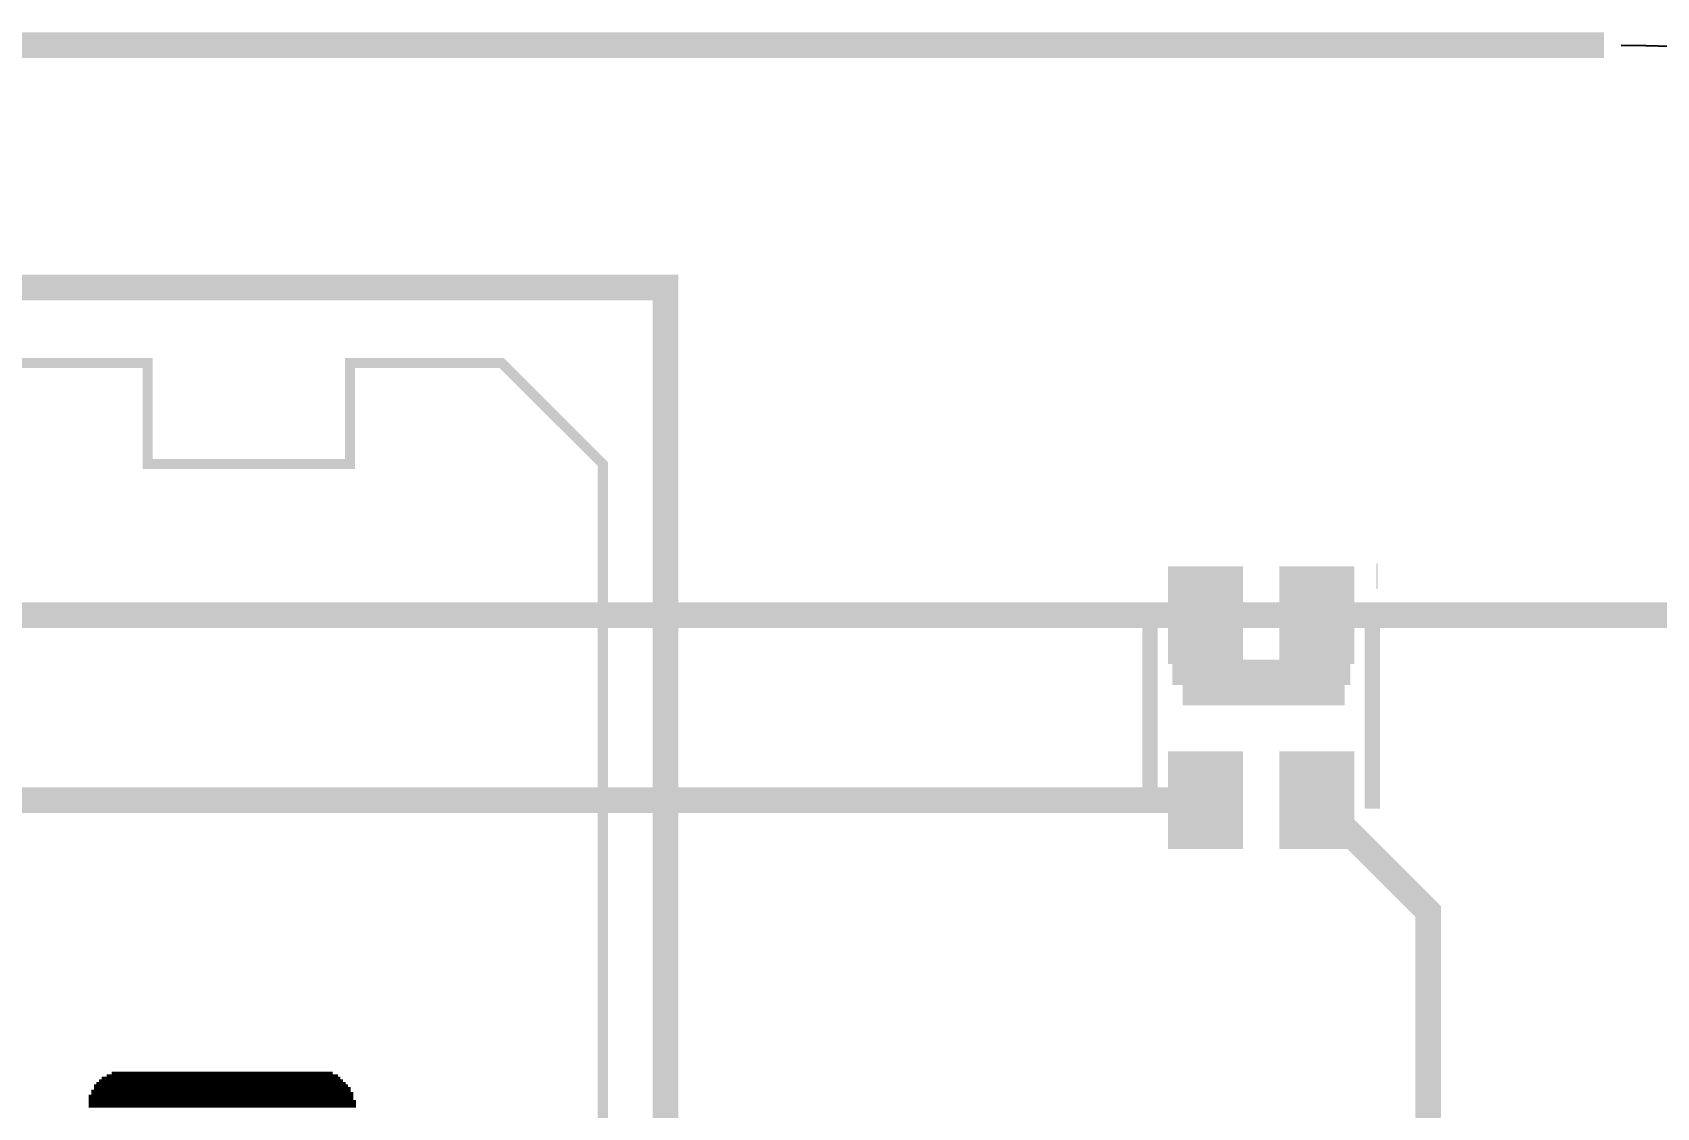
# Model space of a CAD drawing. Header units: millimetres. Extents: x -19 to 69, y -19.1 to 19.1.
# Drawn here: x 34.46 to 50.52, y 8.49 to 19.13 of the extents above; entities that cross this region are included whole.
import ezdxf

# ---------------------------------------------------------------- set-up
doc = ezdxf.new("R2010")
doc.units = ezdxf.units.MM
for name, color, linetype, true_color in [('BoardOutLine', 7, 'Continuous', 0xff00ff), ('Document', 7, 'Continuous', 0xffffff), ('TopLayer', 7, 'Continuous', 0xff0000), ('TopPasteMaskLayer', 7, 'Continuous', 0x808080), ('TopSilkLayer', 7, 'Continuous', 0xffcc00), ('TopSolderMaskLayer', 7, 'Continuous', 0x800080)]:
    doc.layers.add(name, color=color, linetype=linetype, true_color=true_color)

msp = doc.modelspace()

# ---------------------------------------------------------------- hatches: boundary and pattern name
at = {"layer": 'Document'}
for points in [[(45.944, 13.626), (45.944, 13.386), (45.894, 13.386), (45.894, 13.626)], [(47.309, 13.621), (46.909, 13.621), (46.909, 13.471), (46.909, 13.421), (46.959, 13.371), (47.259, 13.371), (47.309, 13.421), (47.309, 13.521), (47.259, 13.521), (47.259, 13.421), (46.959, 13.421), (46.959, 13.571), (47.309, 13.571)], [(46.229, 13.266), (46.229, 13.026), (46.049, 13.026), (46.049, 13.236), (45.939, 13.236), (45.939, 13.026), (45.889, 13.026), (45.889, 13.266), (45.889, 13.276), (45.899, 13.276), (46.089, 13.276), (46.089, 13.056), (46.189, 13.056), (46.189, 13.276), (46.229, 13.276)], [(47.309, 13.246), (47.259, 13.296), (46.959, 13.296), (46.959, 13.296), (46.909, 13.246), (46.909, 13.046), (46.909, 13.046), (46.959, 12.996), (47.259, 12.996), (47.259, 12.996), (47.309, 13.046), (47.309, 13.146), (47.259, 13.146), (47.259, 13.046), (46.959, 13.046), (46.959, 13.246), (47.259, 13.246), (47.259, 13.196), (47.309, 13.196)], [(47.489, 12.671), (45.729, 12.671), (45.729, 12.921), (47.489, 12.921)], [(46.259, 11.896), (45.859, 11.896), (45.859, 11.746), (45.859, 11.696), (45.909, 11.646), (46.209, 11.646), (46.259, 11.696), (46.259, 11.796), (46.209, 11.796), (46.209, 11.696), (45.909, 11.696), (45.909, 11.846), (46.259, 11.846)], [(47.209, 11.886), (47.209, 11.646), (47.159, 11.646), (47.159, 11.886)], [(47.064, 11.791), (47.304, 11.791), (47.304, 11.741), (47.064, 11.741)], [(45.859, 11.521), (45.909, 11.521), (45.909, 11.471), (46.209, 11.471), (46.209, 11.521), (46.259, 11.521), (46.259, 11.371), (46.209, 11.371), (46.209, 11.421), (45.909, 11.421), (45.909, 11.371), (45.859, 11.371), (45.859, 11.521)], [(47.359, 11.496), (47.059, 11.496), (47.059, 11.346), (46.959, 11.346), (46.959, 11.296), (47.059, 11.296), (47.059, 11.196), (47.109, 11.196), (47.109, 11.296), (47.259, 11.296), (47.259, 11.346), (47.109, 11.346), (47.109, 11.446), (47.359, 11.446)]]:
    msp.add_hatch(color=256, dxfattribs=at).paths.add_polyline_path(points)
at = {"layer": 'TopLayer'}
for points in [[(46.409, 13.811), (46.409, 12.911), (45.709, 12.911), (45.709, 13.811)], [(47.509, 13.811), (47.509, 12.911), (46.809, 12.911), (46.809, 13.811)], [(46.409, 11.981), (46.409, 11.081), (45.709, 11.081), (45.709, 11.981)], [(47.509, 11.981), (47.509, 11.081), (46.809, 11.081), (46.809, 11.981)]]:
    msp.add_hatch(color=256, dxfattribs=at).paths.add_polyline_path(points)
at = {"layer": 'TopPasteMaskLayer'}
for points in [[(46.409, 13.811), (46.409, 12.911), (45.709, 12.911), (45.709, 13.811)], [(47.509, 13.811), (47.509, 12.911), (46.809, 12.911), (46.809, 13.811)], [(46.409, 11.981), (46.409, 11.081), (45.709, 11.081), (45.709, 11.981)], [(47.509, 11.981), (47.509, 11.081), (46.809, 11.081), (46.809, 11.981)]]:
    msp.add_hatch(color=256, dxfattribs=at).paths.add_polyline_path(points)
at = {"layer": 'TopSolderMaskLayer'}
for points in [[(46.429, 13.844), (46.429, 12.878), (45.689, 12.878), (45.689, 13.844)], [(47.529, 13.844), (47.529, 12.878), (46.789, 12.878), (46.789, 13.844)], [(46.429, 12.014), (46.429, 11.048), (45.689, 11.048), (45.689, 12.014)], [(47.529, 12.014), (47.529, 11.048), (46.789, 11.048), (46.789, 12.014)]]:
    msp.add_hatch(color=256, dxfattribs=at).paths.add_polyline_path(points)

# ---------------------------------------------------------------- linework, layer by layer
at = {"layer": 'BoardOutLine', "const_width": 0.254}
msp.add_lwpolyline([(0, 19), (50, 19)], dxfattribs=at)
msp.add_lwpolyline([(18.718, 16.603), (40.718, 16.603), (40.718, -17.397), (18.718, -17.397), (18.718, 16.603)], close=True, dxfattribs=at)
at = {"layer": 'BoardOutLine'}
msp.add_arc((50, 0), 19, 270, 89.4926, dxfattribs=at)
at = {"layer": 'TopLayer', "const_width": 0.254}
for points in [[(47.159, 13.361), (21.616, 13.361), (21.209, 12.954)], [(47.159, 13.361), (52.462, 13.361), (53.758, 12.065)], [(21.209, 7.874), (24.866, 11.531), (46.059, 11.531)], [(47.159, 11.531), (48.26, 10.43), (48.26, 1.524)]]:
    msp.add_lwpolyline(points, dxfattribs=at)
at = {"layer": 'TopSilkLayer'}
for points, const_width in [([(40.099, -17.143), (40.099, 14.857), (39.099, 15.857), (37.599, 15.857), (37.599, 14.857), (35.599, 14.857), (35.599, 15.857), (30.099, 15.857), (24.599, 15.857), (24.599, 14.857), (22.599, 14.857), (22.599, 15.857), (21.099, 15.857), (20.099, 14.857), (20.099, -17.143)], 0.1), ([(47.759, 13.746), (47.747, 13.746)], 0.254), ([(45.509, 13.446), (45.509, 11.446)], 0.152), ([(47.709, 11.446), (47.709, 13.446)], 0.152), ([(47.359, 12.696), (47.359, 12.546), (45.959, 12.546), (45.909, 12.546), (45.909, 12.696)], 0.152), ([(47.359, 12.696), (45.909, 12.696)], 0.152), ([(35.244, 8.831), (37.429, 8.831)], 0.0254), ([(35.067, 8.704), (37.581, 8.704)], 0.0254), ([(35.067, 8.679), (37.607, 8.679)], 0.0254), ([(35.092, 8.73), (37.556, 8.73)], 0.0254), ([(35.117, 8.755), (37.53, 8.755)], 0.0254), ([(35.143, 8.781), (37.505, 8.781)], 0.0254), ([(35.194, 8.806), (37.48, 8.806)], 0.0254), ([(35.016, 8.603), (37.632, 8.603)], 0.0254), ([(35.016, 8.577), (37.632, 8.577)], 0.0254), ([(35.016, 8.552), (37.657, 8.552)], 0.0254), ([(35.016, 8.527), (37.657, 8.527)], 0.0254), ([(35.016, 8.501), (37.657, 8.501)], 0.0254), ([(35.041, 8.654), (37.607, 8.654)], 0.0254), ([(35.041, 8.628), (37.632, 8.628)], 0.0254)]:
    msp.add_lwpolyline(points, dxfattribs=dict(at, const_width=const_width))

doc.saveas('drawing.dxf')
